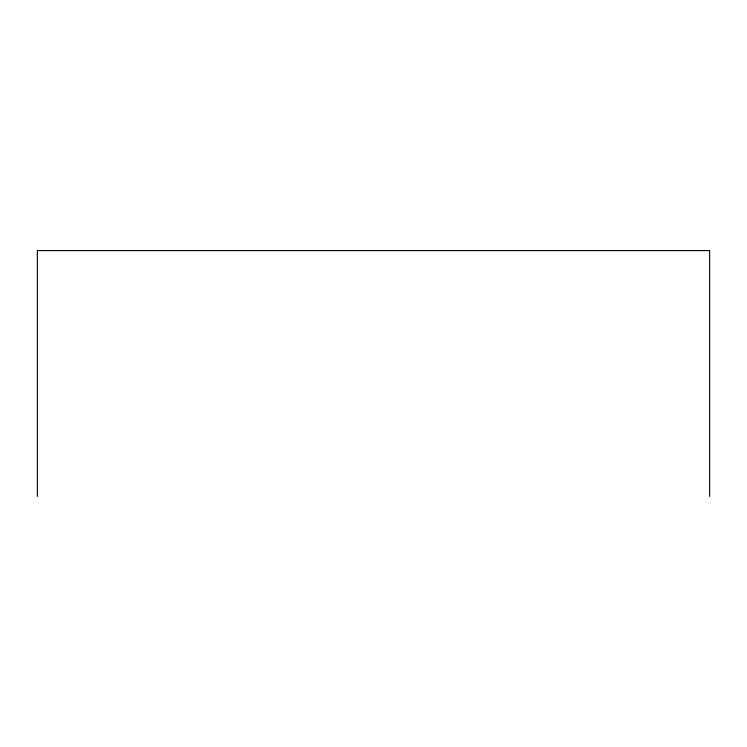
<?xml version="1.0" encoding="UTF-8"?>
<svg xmlns="http://www.w3.org/2000/svg" width="747" height="747" viewBox="0 0 747 747"><rect width="100%" height="100%" fill="white"/><g stroke="black" fill="none" stroke-linecap="round" stroke-linejoin="round"><path stroke-width="1.12" d="M709.65 496.428L709.65 250.572L37.35 250.572L37.35 496.428"/></g></svg>
